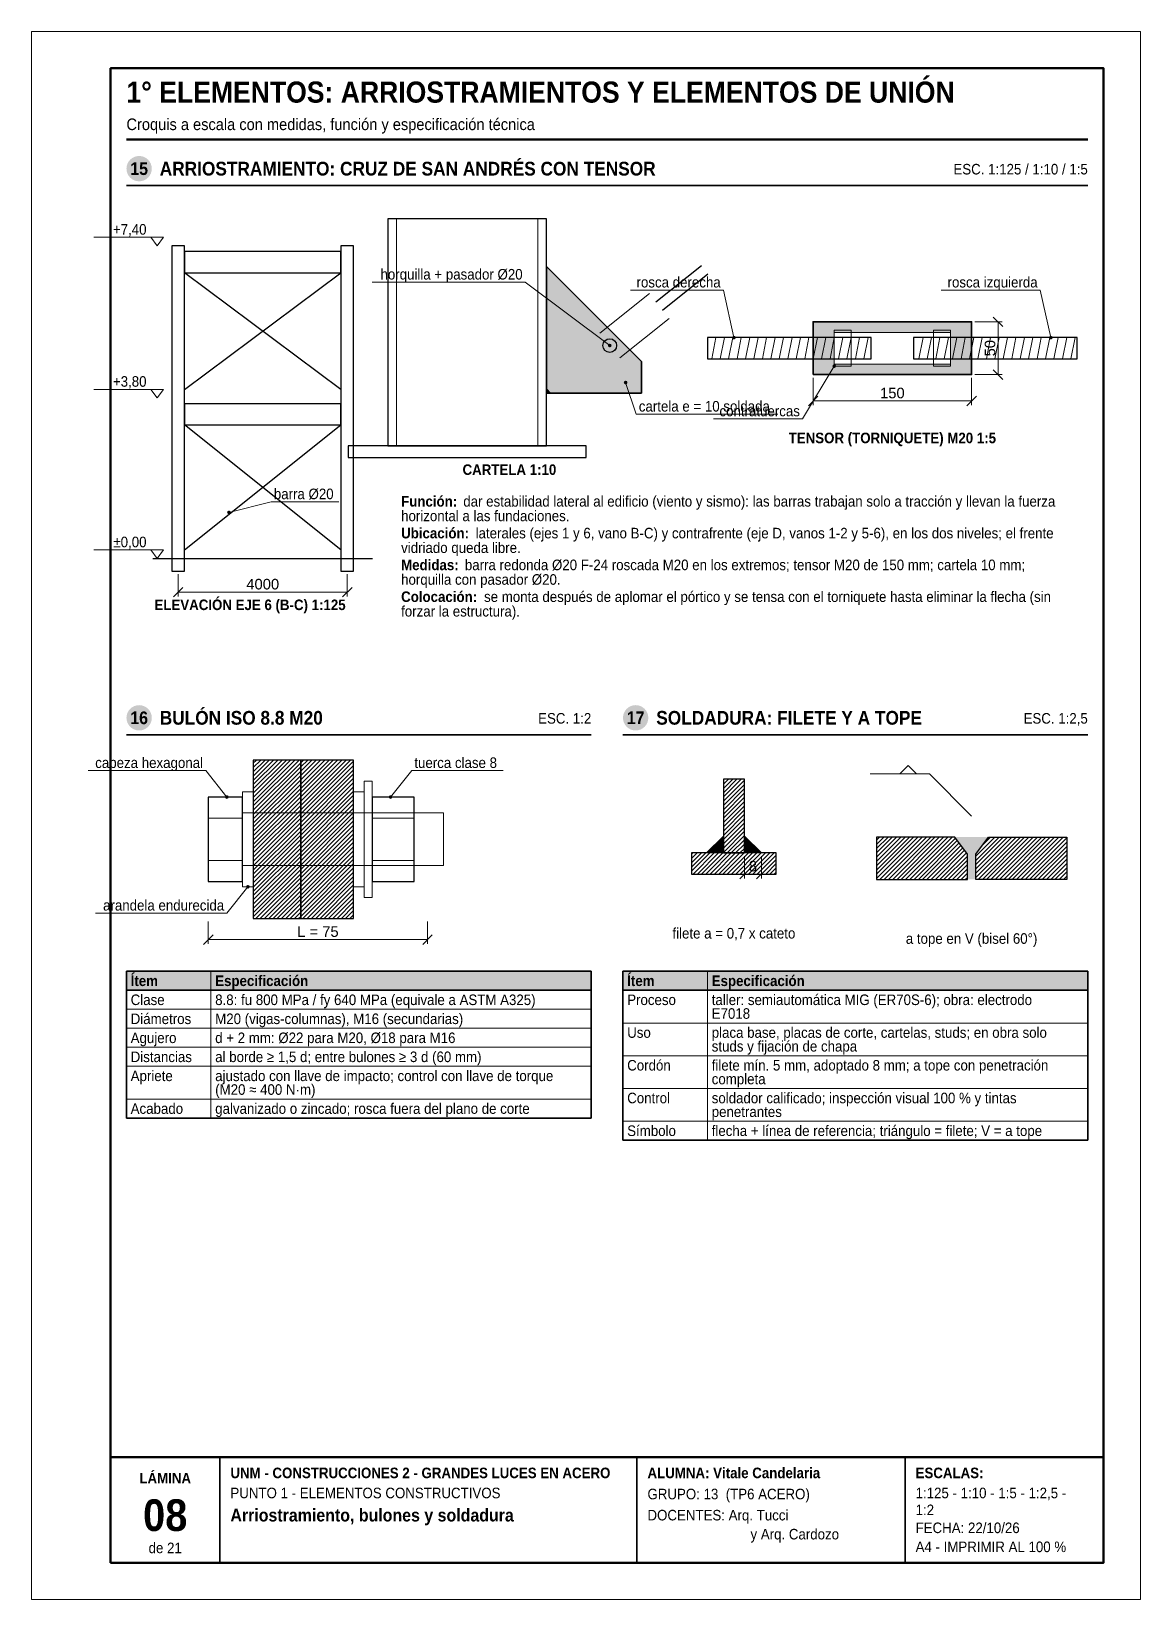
# Model space of a CAD drawing. Header units: millimetres. Extents: x 0 to 210, y 0 to 297.
import ezdxf
from ezdxf.enums import TextEntityAlignment as Align

# ---------------------------------------------------------------- set-up
doc = ezdxf.new("R2010")
doc.units = ezdxf.units.MM
doc.header["$LTSCALE"] = 0.35
for name, color, linetype in [('0-MARCO', 7, 'Continuous'), ('1-SECCION', 7, 'Continuous'), ('1-VISTA', 7, 'Continuous'), ('2-RAYADO', 8, 'Continuous'), ('3-COTAS', 7, 'Continuous'), ('3-REFS', 7, 'Continuous'), ('3-TABLAS', 7, 'Continuous'), ('3-TEXTOS', 7, 'Continuous'), ('3-TITULOS', 7, 'Continuous')]:
    doc.layers.add(name, color=color, linetype=linetype)
doc.styles.add('ARIAL', font='arial.ttf')
doc.styles.add('ARIAL-NEGRITA', font='arialbd.ttf')
doc.dimstyles.new('A4', dxfattribs={"dimtxt": 2, "dimasz": 1.1, "dimexe": 0.8, "dimexo": 0.6, "dimgap": 0.5, "dimtad": 1, "dimdec": 0, "dimtxsty": 'ARIAL', "dimtsz": 0.9, "dimcen": 2.5, "dimclrd": 7, "dimclre": 7, "dimclrt": 7, "dimazin": 3, "dimtfac": 1, "dimtmove": 0, "dimatfit": 3, "dimlwd": 13, "dimlwe": 13, "dimarcsym": 0})

msp = doc.modelspace()

# ---------------------------------------------------------------- hatches: boundary and pattern name
at = {"layer": '2-RAYADO', "true_color": 0xd7d7d7}
h = msp.add_hatch(color=254, dxfattribs=at)
h.dxf.hatch_style = 1
h.paths.add_polyline_path([(97.5, 228.5), (115.5, 228.5), (115.5, 234.5), (97.5, 252.5)])
h = msp.add_hatch(color=254, dxfattribs=at)
h.dxf.hatch_style = 1
h.paths.add_polyline_path([(148, 232), (178, 232), (178, 242), (148, 242)])
h.paths.add_polyline_path([(152, 234), (174, 234), (174, 240), (152, 240)])
at = {"layer": '2-RAYADO', "true_color": 0x3c3c3c}
h = msp.add_hatch(color=250, dxfattribs=at)
h.dxf.hatch_style = 1
h.paths.add_polyline_path([(97.5, 228.5), (98.3, 228.5), (97.5, 229.3)])
at = {"layer": '2-RAYADO'}
h = msp.add_hatch(dxfattribs=at)
h.set_pattern_fill('ANSI31', color=8, scale=0.18)
h.paths.add_polyline_path([(42, 129), (51, 129), (51, 159), (42, 159)])
h = msp.add_hatch(dxfattribs=at)
h.set_pattern_fill('ANSI31', color=8, scale=0.18)
h.paths.add_polyline_path([(51, 129), (61, 129), (61, 159), (51, 159)])
h = msp.add_hatch(dxfattribs=at)
h.set_pattern_fill('ANSI31', color=8, scale=0.18)
h.paths.add_polyline_path([(131, 141.4), (135, 141.4), (135, 155.4), (131, 155.4)])
at = {"layer": '2-RAYADO', "true_color": 0x3c3c3c}
h = msp.add_hatch(color=250, dxfattribs=at)
h.dxf.hatch_style = 1
h.paths.add_polyline_path([(131, 141.4), (127.8, 141.4), (131, 144.6)])
h = msp.add_hatch(color=250, dxfattribs=at)
h.dxf.hatch_style = 1
h.paths.add_polyline_path([(135, 141.4), (138.2, 141.4), (135, 144.6)])
at = {"layer": '2-RAYADO'}
h = msp.add_hatch(dxfattribs=at)
h.set_pattern_fill('ANSI31', color=8, scale=0.18)
h.paths.add_polyline_path([(160, 136.4), (177.2, 136.4), (177.2, 141.2), (174.8, 144.4), (160, 144.4)])
at = {"layer": '2-RAYADO', "true_color": 0x3c3c3c}
h = msp.add_hatch(color=250, dxfattribs=at)
h.dxf.hatch_style = 1
h.paths.add_polyline_path([(177.2, 136.4), (178.8, 136.4), (178.8, 141.2), (181.2, 144.4), (174.8, 144.4), (177.2, 141.2)])
at = {"layer": '2-RAYADO'}
h = msp.add_hatch(dxfattribs=at)
h.set_pattern_fill('ANSI31', color=8, scale=0.18)
h.paths.add_polyline_path([(196, 136.4), (178.8, 136.4), (178.8, 141.2), (181.2, 144.4), (196, 144.4)])
h = msp.add_hatch(dxfattribs=at)
h.set_pattern_fill('ANSI31', color=8, scale=0.18)
h.paths.add_polyline_path([(125, 137.4), (141, 137.4), (141, 141.4), (125, 141.4)])
at = {"layer": '3-REFS'}
h = msp.add_hatch(color=7, dxfattribs=at)
h.dxf.hatch_style = 1
edge = h.paths.add_edge_path()
edge.add_arc((109.5, 237.5), 0.35, 0, 360)
h = msp.add_hatch(color=7, dxfattribs=at)
h.dxf.hatch_style = 1
edge = h.paths.add_edge_path()
edge.add_arc((133, 239), 0.35, 0, 360)
h = msp.add_hatch(color=7, dxfattribs=at)
h.dxf.hatch_style = 1
edge = h.paths.add_edge_path()
edge.add_arc((193, 239), 0.35, 0, 360)
h = msp.add_hatch(color=7, dxfattribs=at)
h.dxf.hatch_style = 1
edge = h.paths.add_edge_path()
edge.add_arc((152, 233.6), 0.35, 0, 360)
h = msp.add_hatch(color=7, dxfattribs=at)
h.dxf.hatch_style = 1
edge = h.paths.add_edge_path()
edge.add_arc((112.5, 230.5), 0.35, 0, 360)
h = msp.add_hatch(color=7, dxfattribs=at)
h.dxf.hatch_style = 1
edge = h.paths.add_edge_path()
edge.add_arc((37.4, 205.904), 0.35, 0, 360)
h = msp.add_hatch(color=7, dxfattribs=at)
h.dxf.hatch_style = 1
edge = h.paths.add_edge_path()
edge.add_arc((37, 152), 0.35, 0, 360)
h = msp.add_hatch(color=7, dxfattribs=at)
h.dxf.hatch_style = 1
edge = h.paths.add_edge_path()
edge.add_arc((68, 152), 0.35, 0, 360)
h = msp.add_hatch(color=7, dxfattribs=at)
h.dxf.hatch_style = 1
edge = h.paths.add_edge_path()
edge.add_arc((41, 135), 0.35, 0, 360)
at = {"layer": '3-TABLAS', "true_color": 0xe6e6e6}
h = msp.add_hatch(color=254, dxfattribs=at)
h.dxf.hatch_style = 1
h.paths.add_polyline_path([(18, 119), (106, 119), (106, 115.4), (18, 115.4)])
h = msp.add_hatch(color=254, dxfattribs=at)
h.dxf.hatch_style = 1
h.paths.add_polyline_path([(112, 119), (200, 119), (200, 115.4), (112, 115.4)])
at = {"layer": '3-TITULOS'}
h = msp.add_hatch(color=7, dxfattribs=at)
h.dxf.hatch_style = 1
edge = h.paths.add_edge_path()
edge.add_arc((20.4, 271), 2.4, 0, 360)
h = msp.add_hatch(color=7, dxfattribs=at)
h.dxf.hatch_style = 1
edge = h.paths.add_edge_path()
edge.add_arc((20.4, 167), 2.4, 0, 360)
h = msp.add_hatch(color=7, dxfattribs=at)
h.dxf.hatch_style = 1
edge = h.paths.add_edge_path()
edge.add_arc((114.4, 167), 2.4, 0, 360)

# ---------------------------------------------------------------- linework, layer by layer
at = {"layer": '0-MARCO', "color": 9, "lineweight": 0}
msp.add_lwpolyline([(0, 0), (210, 0), (210, 297), (0, 297)], close=True, dxfattribs=at)
at = {"layer": '0-MARCO', "lineweight": 50}
msp.add_lwpolyline([(15, 7), (203, 7), (203, 290), (15, 290)], close=True, dxfattribs=at)
msp.add_lwpolyline([(15, 27), (203, 27)], dxfattribs=at)
at = {"layer": '0-MARCO', "lineweight": 35}
for points in [[(35.68, 7), (35.68, 27)], [(114.64, 7), (114.64, 27)], [(165.4, 7), (165.4, 27)]]:
    msp.add_lwpolyline(points, dxfattribs=at)
at = {"layer": '1-SECCION', "lineweight": 35}
msp.add_lwpolyline([(97.5, 228.5), (115.5, 228.5), (115.5, 234.5), (97.5, 252.5)], close=True, dxfattribs=at)
at = {"layer": '1-SECCION', "lineweight": 25}
for points in [[(118.2457, 245.7772), (126.8353, 252.6489)], [(29, 229.2), (58.6, 251.28)], [(58.6, 229.2), (29, 251.28)], [(119.4951, 244.2155), (128.0847, 251.0871)], [(29, 198.8), (58.6, 222.48)], [(58.6, 198.8), (29, 222.48)]]:
    msp.add_lwpolyline(points, dxfattribs=at)
at = {"layer": '1-SECCION', "lineweight": 13}
for points in [[(97.5, 228.5), (98.3, 228.5), (97.5, 229.3)], [(131, 141.4), (127.8, 141.4), (131, 144.6)], [(135, 141.4), (138.2, 141.4), (135, 144.6)]]:
    msp.add_lwpolyline(points, close=True, dxfattribs=at)
at = {"layer": '1-SECCION', "lineweight": 25}
for points in [[(42, 129), (51, 129), (51, 159), (42, 159)], [(51, 129), (61, 129), (61, 159), (51, 159)], [(131, 141.4), (135, 141.4), (135, 155.4), (131, 155.4)], [(160, 136.4), (177.2, 136.4), (177.2, 141.2), (174.8, 144.4), (160, 144.4)], [(196, 136.4), (178.8, 136.4), (178.8, 141.2), (181.2, 144.4), (196, 144.4)], [(125, 137.4), (141, 137.4), (141, 141.4), (125, 141.4)]]:
    msp.add_lwpolyline(points, close=True, dxfattribs=at)
at = {"layer": '1-VISTA', "lineweight": 25}
for points in [[(67.5, 218.5), (97.5, 218.5), (97.5, 261.5), (67.5, 261.5)], [(26.6, 194.8), (29, 194.8), (29, 256.4), (26.6, 256.4)], [(58.6, 194.8), (61, 194.8), (61, 256.4), (58.6, 256.4)], [(29, 251.28), (58.6, 251.28), (58.6, 255.28), (29, 255.28)], [(128, 235), (159, 235), (159, 239), (128, 239)], [(167, 235), (198, 235), (198, 239), (167, 239)], [(29, 222.48), (58.6, 222.48), (58.6, 226.48), (29, 226.48)], [(60, 216.3), (105, 216.3), (105, 218.5), (60, 218.5)], [(33.5, 136), (40, 136), (40, 152), (33.5, 152)], [(64.5, 136), (72.5, 136), (72.5, 152), (64.5, 152)]]:
    msp.add_lwpolyline(points, close=True, dxfattribs=at)
at = {"layer": '1-VISTA', "lineweight": 13}
for points in [[(69.1, 218.5), (69.1, 261.5)], [(95.9, 218.5), (95.9, 261.5)], [(33.5, 148), (40, 148)], [(64.5, 148), (72.5, 148)], [(33.5, 140), (40, 140)], [(64.5, 140), (72.5, 140)]]:
    msp.add_lwpolyline(points, dxfattribs=at)
for points in [[(29, 255.28), (58.6, 255.28), (58.6, 255.28), (29, 255.28)], [(29, 226.48), (58.6, 226.48), (58.6, 226.48), (29, 226.48)]]:
    msp.add_lwpolyline(points, close=True, dxfattribs=at)
at = {"layer": '1-VISTA', "lineweight": 18}
for points in [[(107.6259, 239.8426), (116.9963, 247.3389)], [(111.3741, 235.1574), (120.7445, 242.6537)], [(40, 139), (78, 139), (78, 149), (40, 149)]]:
    msp.add_lwpolyline(points, dxfattribs=at)
at = {"layer": '1-VISTA', "lineweight": 35}
msp.add_lwpolyline([(148, 232), (178, 232), (178, 242), (148, 242)], close=True, dxfattribs=at)
at = {"layer": '1-VISTA', "lineweight": 9}
for points in [[(128.8, 235), (129.6, 239)], [(130.4, 235), (131.2, 239)], [(132, 235), (132.8, 239)], [(133.6, 235), (134.4, 239)], [(135.2, 235), (136, 239)], [(136.8, 235), (137.6, 239)], [(138.4, 235), (139.2, 239)], [(140, 235), (140.8, 239)], [(141.6, 235), (142.4, 239)], [(143.2, 235), (144, 239)], [(144.8, 235), (145.6, 239)], [(146.4, 235), (147.2, 239)], [(148, 235), (148.8, 239)], [(149.6, 235), (150.4, 239)], [(151.2, 235), (152, 239)], [(152.8, 235), (153.6, 239)], [(154.4, 235), (155.2, 239)], [(156, 235), (156.8, 239)], [(157.6, 235), (158.4, 239)], [(168, 235), (168.8, 239)], [(169.6, 235), (170.4, 239)], [(171.2, 235), (172, 239)], [(172.8, 235), (173.6, 239)], [(174.4, 235), (175.2, 239)], [(176, 235), (176.8, 239)], [(177.6, 235), (178.4, 239)], [(179.2, 235), (180, 239)], [(180.8, 235), (181.6, 239)], [(182.4, 235), (183.2, 239)], [(184, 235), (184.8, 239)], [(185.6, 235), (186.4, 239)], [(187.2, 235), (188, 239)], [(188.8, 235), (189.6, 239)], [(190.4, 235), (191.2, 239)], [(192, 235), (192.8, 239)], [(193.6, 235), (194.4, 239)], [(195.2, 235), (196, 239)], [(196.8, 235), (197.6, 239)]]:
    msp.add_lwpolyline(points, dxfattribs=at)
at = {"layer": '1-VISTA', "lineweight": 18}
for points in [[(152, 233.6), (155.2, 233.6), (155.2, 240.4), (152, 240.4)], [(152, 234), (174, 234), (174, 240), (152, 240)], [(170.8, 233.6), (174, 233.6), (174, 240.4), (170.8, 240.4)], [(63, 133), (64.5, 133), (64.5, 155), (63, 155)], [(40, 135), (42, 135), (42, 153), (40, 153)], [(61, 135), (63, 135), (63, 153), (61, 153)]]:
    msp.add_lwpolyline(points, close=True, dxfattribs=at)
at = {"layer": '1-VISTA', "lineweight": 25}
msp.add_lwpolyline([(23, 197.2), (64.6, 197.2)], dxfattribs=at)
msp.add_circle((109.5, 237.5), 1.3, dxfattribs=at)
at = {"layer": '3-COTAS', "lineweight": 13}
for points in [[(25, 258), (11.8, 258)], [(25, 229.2), (11.8, 229.2)], [(25, 198.8), (11.8, 198.8)], [(164.4, 156.4), (166, 158), (167.6, 156.4)], [(170, 156.4), (158.8, 156.4)], [(178, 148.4), (170, 156.4)]]:
    msp.add_lwpolyline(points, dxfattribs=at)
at = {"layer": '3-COTAS', "lineweight": 18}
for points in [[(23.8, 256.4), (22.6, 258), (25, 258)], [(23.8, 227.6), (22.6, 229.2), (25, 229.2)], [(23.8, 197.2), (22.6, 198.8), (25, 198.8)]]:
    msp.add_lwpolyline(points, close=True, dxfattribs=at)
at = {"layer": '3-REFS', "lineweight": 13}
for points in [[(93.5, 249.5), (64.501, 249.5)], [(109.5, 237.5), (93.5, 249.5)], [(131, 248), (113.4206, 248)], [(133, 239), (131, 248)], [(191, 248), (172.2581, 248)], [(193, 239), (191, 248)], [(152, 233.6), (146, 223.6)], [(112.5, 230.5), (114.5, 224.5)], [(114.5, 224.5), (141.3183, 224.5)], [(146, 223.6), (129.1488, 223.6)], [(37.4, 205.904), (45.4, 207.904)], [(45.4, 207.904), (58.1798, 207.904)], [(33, 157), (10.7615, 157)], [(37, 152), (33, 157)], [(68, 152), (72, 157)], [(72, 157), (89.2881, 157)], [(41, 135), (37, 130)], [(37, 130), (12.1439, 130)]]:
    msp.add_lwpolyline(points, dxfattribs=at)
at = {"layer": '3-TABLAS', "lineweight": 35}
for points in [[(18, 119), (106, 119)], [(18, 119), (18, 91.2)], [(106, 119), (106, 91.2)], [(112, 119), (200, 119)], [(112, 119), (112, 87)], [(200, 119), (200, 87)], [(18, 115.4), (106, 115.4)], [(112, 115.4), (200, 115.4)], [(18, 91.2), (106, 91.2)], [(112, 87), (200, 87)]]:
    msp.add_lwpolyline(points, dxfattribs=at)
at = {"layer": '3-TABLAS', "lineweight": 13}
for points in [[(34, 119), (34, 91.2)], [(128, 119), (128, 87)], [(18, 111.8), (106, 111.8)], [(18, 108.2), (106, 108.2)], [(112, 109.2), (200, 109.2)], [(18, 104.6), (106, 104.6)], [(18, 101), (106, 101)], [(112, 103), (200, 103)], [(112, 96.8), (200, 96.8)], [(18, 94.8), (106, 94.8)], [(112, 90.6), (200, 90.6)]]:
    msp.add_lwpolyline(points, dxfattribs=at)
at = {"layer": '3-TITULOS', "lineweight": 50}
msp.add_lwpolyline([(18, 276.5), (200, 276.5)], dxfattribs=at)
at = {"layer": '3-TITULOS', "lineweight": 35}
for points in [[(18, 267.8), (200, 267.8)], [(18, 163.8), (106, 163.8)], [(112, 163.8), (200, 163.8)]]:
    msp.add_lwpolyline(points, dxfattribs=at)

# ---------------------------------------------------------------- texts
at = {"layer": '3-COTAS', "style": 'ARIAL', "width": 0.9}
for s, p in [('+7,40', (21.8, 258.5)), ('+3,80', (21.8, 229.7)), ('±0,00', (21.8, 199.3))]:
    msp.add_text(s, height=2, dxfattribs=at).set_placement(p, align=Align.RIGHT)
at = {"layer": '3-TABLAS', "width": 0.9}
for s, style, p in [('Ítem', 'ARIAL-NEGRITA', (18.8, 116.2)), ('Especificación', 'ARIAL-NEGRITA', (34.8, 116.2)), ('Ítem', 'ARIAL-NEGRITA', (112.8, 116.2)), ('Especificación', 'ARIAL-NEGRITA', (128.8, 116.2)), ('Clase', 'ARIAL', (18.8, 112.6)), ('8.8: fu 800 MPa / fy 640 MPa (equivale a ASTM A325)', 'ARIAL', (34.8, 112.6)), ('Proceso', 'ARIAL', (112.8, 112.6)), ('taller: semiautomática MIG (ER70S-6); obra: electrodo', 'ARIAL', (128.8, 112.6)), ('Diámetros', 'ARIAL', (18.8, 109)), ('M20 (vigas-columnas), M16 (secundarias)', 'ARIAL', (34.8, 109)), ('E7018', 'ARIAL', (128.8, 110)), ('Agujero', 'ARIAL', (18.8, 105.4)), ('d + 2 mm: Ø22 para M20, Ø18 para M16', 'ARIAL', (34.8, 105.4)), ('Uso', 'ARIAL', (112.8, 106.4)), ('placa base, placas de corte, cartelas, studs; en obra solo', 'ARIAL', (128.8, 106.4)), ('studs y fijación de chapa', 'ARIAL', (128.8, 103.8)), ('Distancias', 'ARIAL', (18.8, 101.8)), ('al borde ≥ 1,5 d; entre bulones ≥ 3 d (60 mm)', 'ARIAL', (34.8, 101.8)), ('Cordón', 'ARIAL', (112.8, 100.2)), ('filete mín. 5 mm, adoptado 8 mm; a tope con penetración', 'ARIAL', (128.8, 100.2)), ('Apriete', 'ARIAL', (18.8, 98.2)), ('ajustado con llave de impacto; control con llave de torque', 'ARIAL', (34.8, 98.2)), ('completa', 'ARIAL', (128.8, 97.6)), ('(M20 ≈ 400 N·m)', 'ARIAL', (34.8, 95.6)), ('Control', 'ARIAL', (112.8, 94)), ('soldador calificado; inspección visual 100 % y tintas', 'ARIAL', (128.8, 94)), ('Acabado', 'ARIAL', (18.8, 92)), ('galvanizado o zincado; rosca fuera del plano de corte', 'ARIAL', (34.8, 92)), ('penetrantes', 'ARIAL', (128.8, 91.4)), ('Símbolo', 'ARIAL', (112.8, 87.8)), ('flecha + línea de referencia; triángulo = filete; V = a tope', 'ARIAL', (128.8, 87.8))]:
    msp.add_text(s, height=2, dxfattribs=dict(at, style=style)).set_placement(p)
at = {"layer": '3-TEXTOS', "style": 'ARIAL', "width": 0.9}
for s, p in [('horquilla + pasador Ø20', (93, 250)), ('rosca derecha', (130.5, 248.5)), ('rosca izquierda', (190.5, 248.5)), ('contratuercas', (145.5, 224.1)), ('cabeza hexagonal', (32.5, 157.5)), ('arandela endurecida', (36.5, 130.5))]:
    msp.add_text(s, height=2, dxfattribs=at).set_placement(p, align=Align.RIGHT)
at = {"layer": '3-TEXTOS', "width": 0.9}
for s, height, style, p in [('cartela e = 10 soldada', 2, 'ARIAL', (115, 225)), ('barra Ø20', 2, 'ARIAL', (45.9, 208.404)), ('Función:', 2, 'ARIAL-NEGRITA', (70, 207)), ('dar estabilidad lateral al edificio (viento y sismo): las barras trabajan solo a tracción y llevan la fuerza', 2, 'ARIAL', (81.7709, 207)), ('horizontal a las fundaciones.', 2, 'ARIAL', (70, 204.24)), ('Ubicación:', 2, 'ARIAL-NEGRITA', (70, 200.98)), ('laterales (ejes 1 y 6, vano B-C) y contrafrente (eje D, vanos 1-2 y 5-6), en los dos niveles; el frente', 2, 'ARIAL', (84.1011, 200.98)), ('vidriado queda libre.', 2, 'ARIAL', (70, 198.22)), ('Medidas:', 2, 'ARIAL-NEGRITA', (70, 194.96)), ('barra redonda Ø20 F-24 roscada M20 en los extremos; tensor M20 de 150 mm; cartela 10 mm;', 2, 'ARIAL', (82.066, 194.96)), ('horquilla con pasador Ø20.', 2, 'ARIAL', (70, 192.2)), ('Colocación:', 2, 'ARIAL-NEGRITA', (70, 188.94)), ('se monta después de aplomar el pórtico y se tensa con el torniquete hasta eliminar la flecha (sin', 2, 'ARIAL', (85.6992, 188.94)), ('forzar la estructura).', 2, 'ARIAL', (70, 186.18)), ('tuerca clase 8', 2, 'ARIAL', (72.5, 157.5)), ('UNM - CONSTRUCCIONES 2 - GRANDES LUCES EN ACERO', 2, 'ARIAL-NEGRITA', (37.68, 23)), ('ALUMNA: Vitale Candelaria', 2, 'ARIAL-NEGRITA', (116.64, 23)), ('ESCALAS:', 2, 'ARIAL-NEGRITA', (167.4, 23)), ('PUNTO 1 - ELEMENTOS CONSTRUCTIVOS', 2, 'ARIAL', (37.68, 19.2)), ('GRUPO: 13  (TP6 ACERO)', 2, 'ARIAL', (116.64, 19)), ('1:125 - 1:10 - 1:5 - 1:2,5 -', 2, 'ARIAL', (167.4, 19.2)), ('1:2', 2, 'ARIAL', (167.4, 16)), ('Arriostramiento, bulones y soldadura', 2.4, 'ARIAL-NEGRITA', (37.68, 14.8)), ('DOCENTES: Arq. Tucci', 2, 'ARIAL', (116.64, 15)), ('y Arq. Cardozo', 2, 'ARIAL', (136.14, 11.4)), ('FECHA: 22/10/26', 2, 'ARIAL', (167.4, 12.6)), ('A4 - IMPRIMIR AL 100 %', 2, 'ARIAL', (167.4, 9))]:
    msp.add_text(s, height=height, dxfattribs=dict(at, style=style)).set_placement(p)
for s, style, p in [('TENSOR (TORNIQUETE) M20 1:5', 'ARIAL-NEGRITA', (163, 220)), ('CARTELA 1:10', 'ARIAL-NEGRITA', (90.5, 214)), ('ELEVACIÓN EJE 6 (B-C) 1:125', 'ARIAL-NEGRITA', (41.4, 188.4)), ('filete a = 0,7 x cateto', 'ARIAL', (133, 126.2)), ('a tope en V (bisel 60°)', 'ARIAL', (178, 125.2))]:
    msp.add_text(s, height=2, dxfattribs=dict(at, style=style)).set_placement(p, align=Align.MIDDLE_CENTER)
at = {"layer": '3-TITULOS', "width": 0.9}
for s, height, style, p in [('1° ELEMENTOS: ARRIOSTRAMIENTOS Y ELEMENTOS DE UNIÓN', 4, 'ARIAL-NEGRITA', (18, 283.5)), ('Croquis a escala con medidas, función y especificación técnica', 2.2, 'ARIAL', (18, 278.3))]:
    msp.add_text(s, height=height, dxfattribs=dict(at, style=style)).set_placement(p)
at = {"layer": '3-TITULOS', "color": 7, "true_color": 0xffffff, "style": 'ARIAL-NEGRITA', "width": 0.9}
for s, p in [('15', (20.4, 271)), ('16', (20.4, 167)), ('17', (114.4, 167))]:
    msp.add_text(s, height=2.4, dxfattribs=at).set_placement(p, align=Align.MIDDLE_CENTER)
at = {"layer": '3-TITULOS', "style": 'ARIAL-NEGRITA', "width": 0.9}
for s, p in [('ARRIOSTRAMIENTO: CRUZ DE SAN ANDRÉS CON TENSOR', (24.3, 271)), ('BULÓN ISO 8.8 M20', (24.3, 167)), ('SOLDADURA: FILETE Y A TOPE', (118.3, 167))]:
    msp.add_text(s, height=2.6, dxfattribs=at).set_placement(p, align=Align.MIDDLE_LEFT)
at = {"layer": '3-TITULOS', "style": 'ARIAL', "width": 0.9}
for s, p in [('ESC. 1:125 / 1:10 / 1:5', (200, 270.9)), ('ESC. 1:2', (106, 166.9)), ('ESC. 1:2,5', (200, 166.9))]:
    msp.add_text(s, height=2, dxfattribs=at).set_placement(p, align=Align.MIDDLE_RIGHT)
at = {"layer": '3-TITULOS', "width": 0.9}
for s, height, style, p in [('LÁMINA', 2, 'ARIAL-NEGRITA', (25.34, 23)), ('08', 6, 'ARIAL-NEGRITA', (25.34, 16)), ('de 21', 2, 'ARIAL', (25.34, 9.8))]:
    msp.add_text(s, height=height, dxfattribs=dict(at, style=style)).set_placement(p, align=Align.MIDDLE_CENTER)

# ---------------------------------------------------------------- dimensions: what is measured, and where the dimension line sits
at = {"layer": '3-COTAS'}
msp.add_linear_dim(base=(183, 232), p1=(178, 232), p2=(178, 242), angle=90, dimstyle='A4', override={"dimlfac": 5}, dxfattribs=at).render()
for base, p1, p2, override in [((148, 227), (148, 232), (178, 232), {"dimlfac": 5}), ((27.8, 190.8), (27.8, 194.8), (59.8, 194.8), {"dimlfac": 125})]:
    msp.add_linear_dim(base=base, p1=p1, p2=p2, dimstyle='A4', override=override, dxfattribs=at).render()
for base, p1, p2, text, override in [((135, 137.4), (135, 141.4), (138.2, 141.4), '8', {"dimlfac": 2.5}), ((33.5, 125), (33.5, 129), (75, 129), 'L = 75', {"dimlfac": 2})]:
    msp.add_linear_dim(base=base, p1=p1, p2=p2, text=text, dimstyle='A4', override=override, dxfattribs=at).render()

doc.saveas('drawing.dxf')
